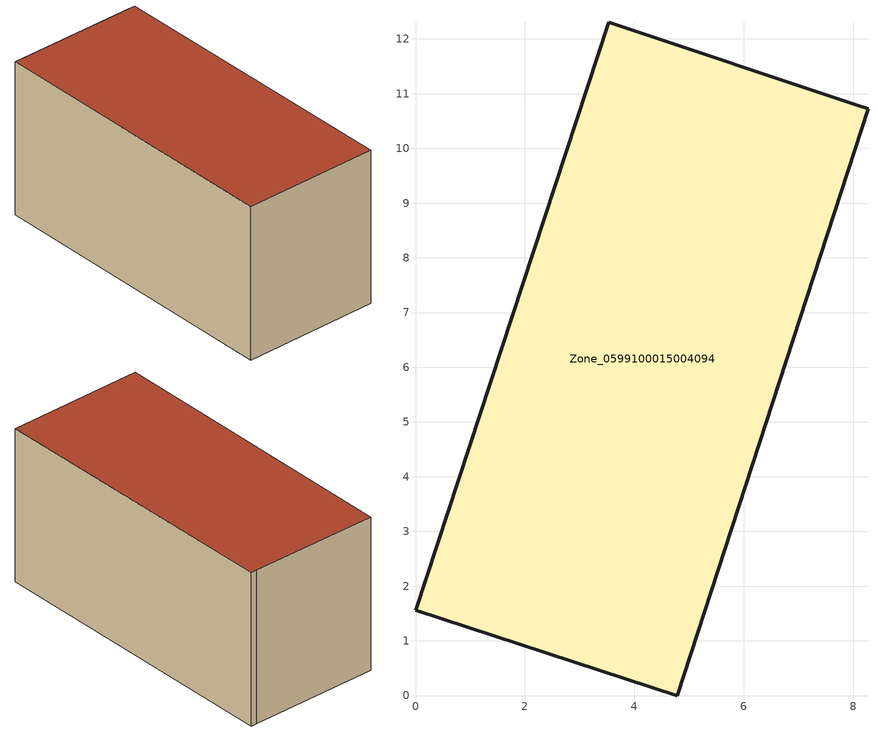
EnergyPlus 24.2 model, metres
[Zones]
Zone_0599100015004094
 floor ground (C_G): 8.27,10.73 4.79,0 0,1.56 3.53,12.3 8.07,10.79 z0.79
 wall outside (C_F): 0,1.56 4.79,0 8.27,10.73 8.07,10.79 3.53,12.3 0,1.56 z0.79:6.52
 roof outside (C_R): 4.79,0 8.27,10.73 8.07,10.79 3.53,12.3 0,1.56 z6.52
[BUILDING]
Pand.0599100015004094: North Axis=0; Terrain=City; Loads Convergence Tolerance Value=0.04; Temperature Convergence Tolerance Value=0.4; Solar Distribution=FullExterior; Maximum Number of Warmup Days=25; Minimum Number of Warmup Days=1
[Site:Location]
Rotterdam.The.Hague.AP_ZH_NLD Design_Conditions: Latitude=51.96; Longitude=4.45; Time Zone=1; Elevation=-4.5
[SITE:GROUNDTEMPERATURE:BUILDINGSURFACE]
18, 18, 18, 18, 18, 18, 18, 18, 18, 18, 18, 18
[MATERIAL] Thermal Absorptance=0.9; Solar Absorptance=0.7; Visible Absorptance=0.7
Name | Roughness | Thickness | Conductivity | Density | Specific Heat
G.TI.1965-1974 | MediumSmooth | 0.15 | 0.882353 | 540 | 1210
F.TI.1965-1974 | Rough | 0.3 | 0.697674 | 1920 | 840
R.TI.1965-1974 | MediumRough | 0.2 | 0.232558 | 1500 | 1000
[CONSTRUCTION]
C_G: G.TI.1965-1974
C_F: F.TI.1965-1974
C_R: R.TI.1965-1974
[ZONE]
Zone_0599100015004094: Type=1; Multiplier=1; Ceiling Height=Autocalculate; Volume=Autocalculate; Floor Area=autocalculate; Part of Total Floor Area=Yes
[ZONEINFILTRATION:DESIGNFLOWRATE]
Infil_Zone_0599100015004094: Zone or ZoneList or Space or SpaceList=Zone_0599100015004094; Schedule=AlwaysOn; Design Flow Rate Calculation Method=Flow/Area; Flow Rate per Floor Area=0.003; Constant Term Coefficient=1; Temperature Term Coefficient=0; Velocity Term Coefficient=0; Velocity Squared Term Coefficient=0
[HVACTEMPLATE:ZONE:IDEALLOADSAIRSYSTEM]
Zone_0599100015004094: Maximum Heating Supply Air Temperature=50; Minimum Cooling Supply Air Temperature=13; Maximum Heating Supply Air Humidity Ratio=0.0156; Minimum Cooling Supply Air Humidity Ratio=0.0077; Heating Limit=NoLimit; Cooling Limit=NoLimit; Dehumidification Control Type=ConstantSensibleHeatRatio; Cooling Sensible Heat Ratio=0.7; Dehumidification Setpoint=60; Humidification Control Type=None; Humidification Setpoint=30; Outdoor Air Method=None; Outdoor Air Flow Rate per Person=0.00944; Outdoor Air Flow Rate per Zone Floor Area=0; Outdoor Air Flow Rate per Zone=0; Demand Controlled Ventilation Type=None; Outdoor Air Economizer Type=NoEconomizer; Heat Recovery Type=None; Sensible Heat Recovery Effectiveness=0.7; Latent Heat Recovery Effectiveness=0.65
[ZONECONTROL:THERMOSTAT]
ThermostatControl_Zone_0599100015004094: Zone or ZoneList=Zone_0599100015004094; Control Type Schedule=DualSetpointControlType; Control 1=Thermostat_Zone_0599100015004094; Temperature Difference Between Cutout And Setpoint=0
[THERMOSTATSETPOINT:DUALSETPOINT]
Thermostat_Zone_0599100015004094: Heating Setpoint Temperature Schedule=HeatingSetpoint_Zone_0599100015004094; Cooling Setpoint Temperature Schedule=CoolingSetpoint_Zone_0599100015004094
[SCHEDULE:COMPACT]
HeatingSetpoint_Zone_0599100015004094: Through: 12/31, For: AllDays, Until: 24:00, 21
CoolingSetpoint_Zone_0599100015004094: Through: 12/31, For: AllDays, Until: 24:00, 24
DualSetpointControlType: Through: 12/31, For: AllDays, Until: 24:00, 4
AlwaysOn: Through: 12/31, For: AllDays, Until: 24:00, 1
